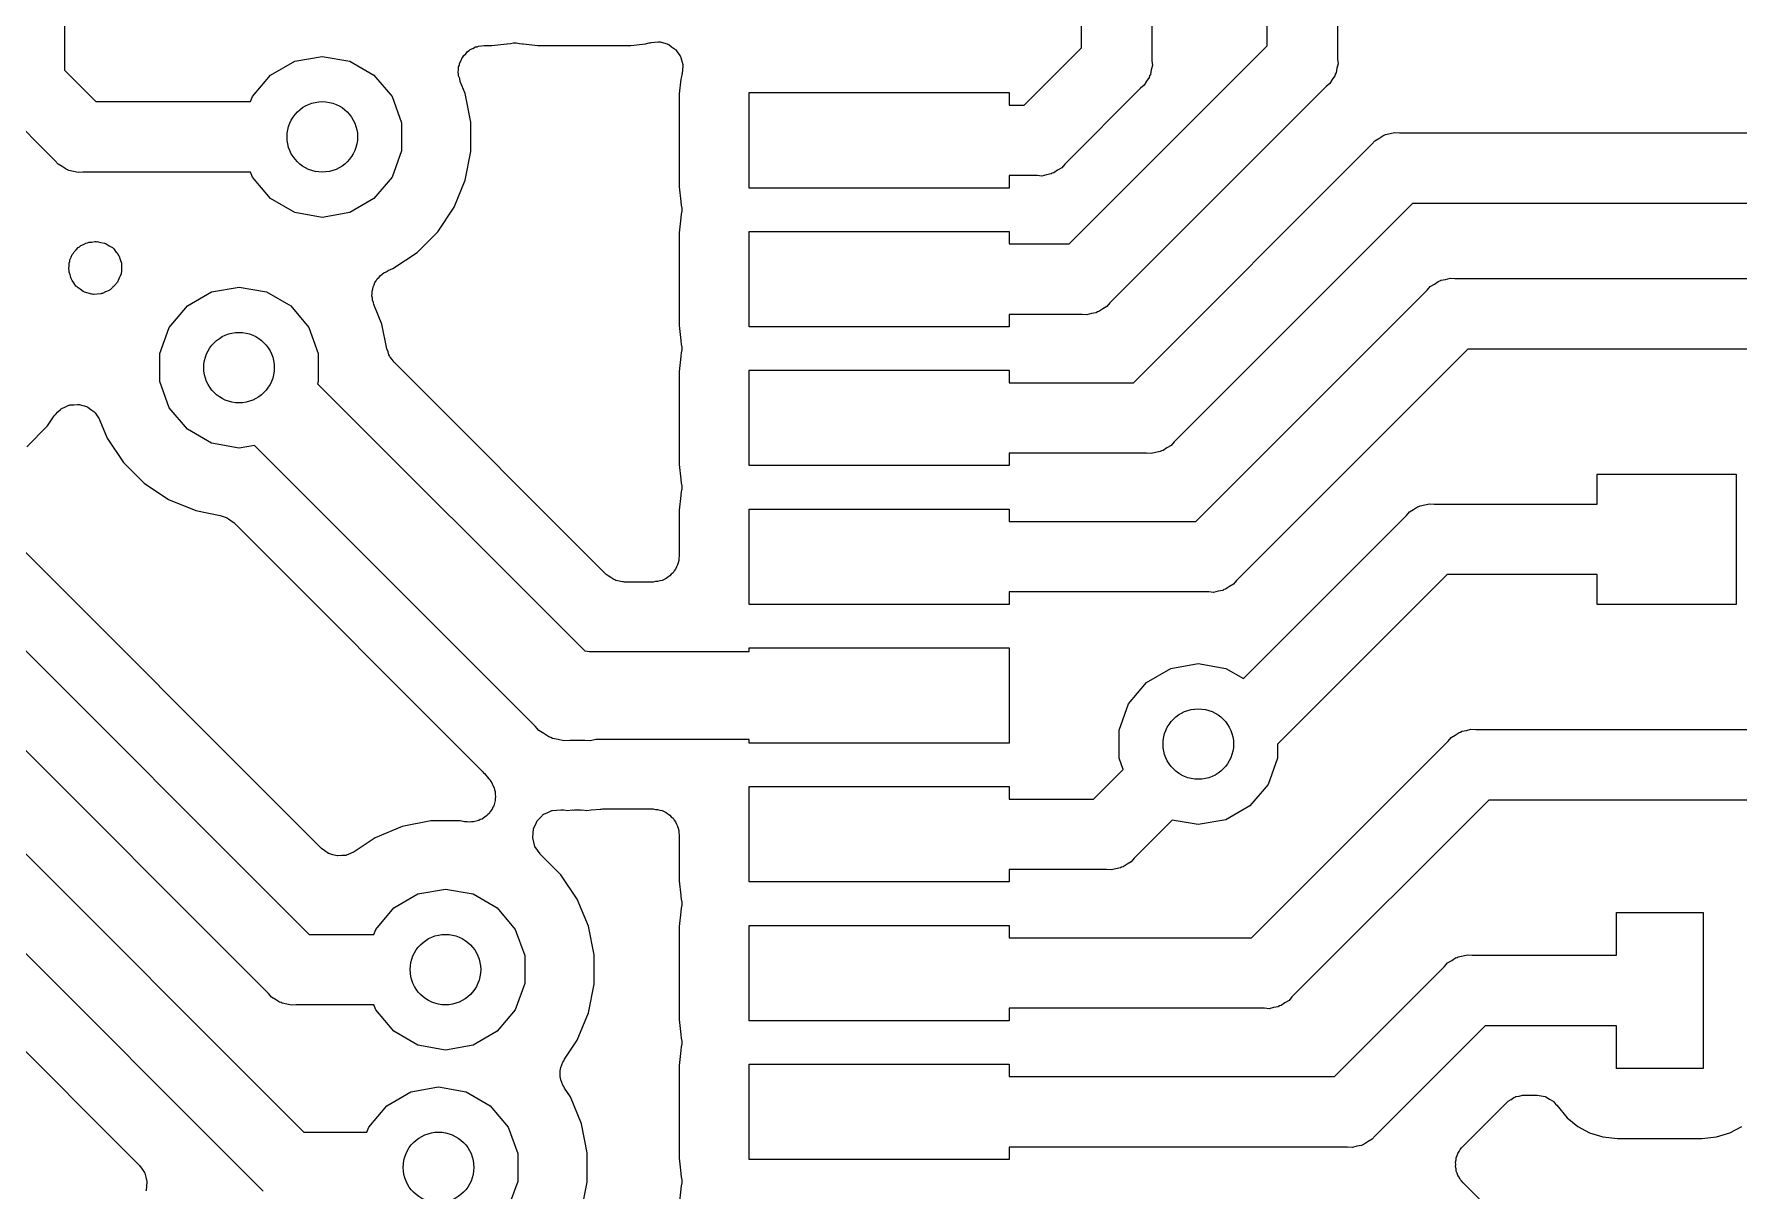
# Model space of a CAD drawing. Extents: x 91 to 190.2, y -113.9 to -59.9.
# Drawn here: x 138.89 to 148.72, y -92.38 to -85.71 of the extents above; entities that cross this region are included whole.
import ezdxf

# ---------------------------------------------------------------- set-up
doc = ezdxf.new("R2010")
doc.units = 0
doc.header["$MEASUREMENT"] = 0
doc.layers.add('BLACK', color=7, linetype='CONTINUOUS')

msp = doc.modelspace()

# ---------------------------------------------------------------- linework, layer by layer
at = {"layer": 'BLACK', "linetype": 'CONTINUOUS'}
for p, q in [((145.997, -85.7758), (145.997, -85.1222)), ((139.063, -85.37), (139.063, -85.9158)), ((146.403, -85.3432), (146.403, -85.8511)), ((144.927, -85.7858), (144.927, -85.6306)), ((145.333, -85.6306), (145.333, -85.8611)), ((141.396, -85.8028), (141.403, -85.7962)), ((141.403, -85.7962), (141.418, -85.7899)), ((141.418, -85.7899), (141.433, -85.7817)), ((141.433, -85.7817), (141.442, -85.78)), ((141.442, -85.78), (141.451, -85.7762)), ((141.451, -85.7762), (141.468, -85.7755)), ((141.468, -85.7755), (141.484, -85.7727)), ((141.484, -85.7727), (141.528, -85.7727)), ((141.528, -85.7727), (141.613, -85.7642)), ((141.613, -85.7642), (141.616, -85.7633)), ((141.616, -85.7633), (141.634, -85.7611)), ((141.634, -85.7611), (141.652, -85.7571)), ((141.652, -85.7571), (141.66, -85.758)), ((141.66, -85.758), (141.668, -85.7571)), ((141.668, -85.7571), (141.686, -85.7611)), ((141.686, -85.7611), (141.704, -85.7633)), ((141.704, -85.7633), (141.707, -85.7642)), ((141.707, -85.7642), (141.792, -85.7727)), ((141.792, -85.7727), (142.328, -85.7727)), ((142.328, -85.7727), (142.413, -85.7642)), ((142.413, -85.7642), (142.435, -85.7576)), ((142.435, -85.7576), (142.44, -85.757)), ((142.44, -85.757), (142.445, -85.755)), ((142.445, -85.755), (142.466, -85.7539)), ((142.466, -85.7539), (142.487, -85.7513)), ((142.487, -85.7513), (142.492, -85.7524)), ((142.492, -85.7524), (142.497, -85.7522)), ((142.497, -85.7522), (142.517, -85.7583)), ((142.517, -85.7583), (142.538, -85.7631)), ((142.538, -85.7631), (142.542, -85.7659)), ((142.542, -85.7659), (142.547, -85.7673)), ((142.547, -85.7673), (142.564, -85.78)), ((142.564, -85.78), (142.581, -85.7916)), ((142.581, -85.7916), (142.584, -85.7956)), ((142.584, -85.7956), (142.588, -85.7986)), ((144.596, -86.1168), (144.927, -85.7858)), ((144.856, -86.9168), (145.997, -85.7758)), ((140.252, -85.9444), (140.391, -85.8637)), ((140.391, -85.8637), (140.55, -85.8357)), ((140.55, -85.8357), (140.709, -85.8637)), ((140.709, -85.8637), (140.848, -85.9444)), ((141.336, -85.8966), (141.34, -85.8873)), ((141.336, -85.913), (141.336, -85.8966)), ((141.34, -85.8873), (141.341, -85.8776)), ((141.341, -85.8776), (141.348, -85.863)), ((141.348, -85.863), (141.354, -85.8477)), ((141.354, -85.8477), (141.36, -85.8401)), ((141.36, -85.8401), (141.365, -85.8313)), ((141.365, -85.8313), (141.377, -85.8203)), ((141.377, -85.8203), (141.387, -85.8078)), ((141.387, -85.8078), (141.396, -85.8028)), ((142.588, -85.7986), (142.6, -85.8163)), ((142.6, -85.8163), (142.613, -85.8333)), ((142.613, -85.8333), (142.614, -85.838)), ((142.614, -85.838), (142.617, -85.8422)), ((142.617, -85.8422), (142.622, -85.8628)), ((142.622, -85.8628), (142.628, -85.8831)), ((142.629, -85.8929), (142.626, -85.914)), ((142.628, -85.8831), (142.628, -85.8881)), ((142.628, -85.8881), (142.629, -85.8929)), ((145.336, -85.888), (145.329, -85.914)), ((145.333, -85.8611), (145.336, -85.888)), ((146.406, -85.878), (146.399, -85.904)), ((146.403, -85.8511), (146.406, -85.878)), ((139.063, -85.9158), (139.244, -86.0968)), ((140.148, -86.0679), (140.252, -85.9444)), ((140.848, -85.9444), (140.952, -86.0679)), ((141.334, -85.9292), (141.336, -85.913)), ((141.336, -85.9388), (141.334, -85.9292)), ((141.336, -85.9487), (141.336, -85.9388)), ((141.342, -85.9641), (141.336, -85.9487)), ((141.345, -85.9801), (141.342, -85.9641)), ((141.374, -86.05), (141.345, -85.9801)), ((142.616, -85.9666), (142.607, -86.0524)), ((142.622, -85.9446), (142.616, -85.9666)), ((142.623, -85.9397), (142.622, -85.9446)), ((142.625, -85.9352), (142.623, -85.9397)), ((142.626, -85.914), (142.625, -85.9352)), ((145.302, -85.9793), (145.288, -86.0026)), ((145.317, -85.9572), (145.302, -85.9793)), ((145.319, -85.9484), (145.317, -85.9572)), ((145.324, -85.9406), (145.319, -85.9484)), ((145.329, -85.914), (145.324, -85.9406)), ((146.358, -85.9926), (146.337, -86.0099)), ((146.372, -85.9693), (146.358, -85.9926)), ((146.387, -85.9472), (146.372, -85.9693)), ((146.389, -85.9384), (146.387, -85.9472)), ((146.394, -85.9306), (146.389, -85.9384)), ((146.399, -85.904), (146.394, -85.9306)), ((140.137, -86.0968), (140.148, -86.0679)), ((140.952, -86.0679), (141.007, -86.2194)), ((141.407, -86.2156), (141.374, -86.05)), ((142.607, -86.0524), (142.607, -86.5876)), ((143.01, -86.595), (143.01, -86.045)), ((143.01, -86.045), (144.51, -86.045)), ((144.51, -86.045), (144.51, -86.1168)), ((145.267, -86.0199), (144.83, -86.4574)), ((146.337, -86.0099), (145.09, -87.2574)), ((145.288, -86.0026), (145.267, -86.0199)), ((139.01, -86.4374), (138.723, -86.15)), ((139.244, -86.0968), (140.137, -86.0968)), ((144.51, -86.1168), (144.596, -86.1168)), ((141.007, -86.2194), (141.007, -86.3806)), ((141.407, -86.3844), (141.407, -86.2156)), ((146.672, -86.2906), (146.679, -86.2861)), ((146.679, -86.2861), (146.706, -86.2814)), ((146.706, -86.2814), (146.732, -86.2745)), ((146.732, -86.2745), (146.759, -86.2768)), ((146.759, -86.2768), (151.506, -86.2768)), ((141.007, -86.3806), (140.952, -86.5321)), ((141.374, -86.55), (141.407, -86.3844)), ((145.226, -87.7168), (146.6, -86.3426)), ((146.6, -86.3426), (146.617, -86.3219)), ((146.617, -86.3219), (146.641, -86.3085)), ((146.641, -86.3085), (146.663, -86.293)), ((146.663, -86.293), (146.672, -86.2906)), ((139.027, -86.4581), (139.01, -86.4374)), ((139.051, -86.4715), (139.027, -86.4581)), ((139.073, -86.487), (139.051, -86.4715)), ((144.813, -86.4781), (144.789, -86.4915)), ((144.83, -86.4574), (144.813, -86.4781)), ((139.082, -86.4894), (139.073, -86.487)), ((139.089, -86.4939), (139.082, -86.4894)), ((139.116, -86.4986), (139.089, -86.4939)), ((139.142, -86.5055), (139.116, -86.4986)), ((139.169, -86.5032), (139.142, -86.5055)), ((140.137, -86.5032), (139.169, -86.5032)), ((140.148, -86.5321), (140.137, -86.5032)), ((140.252, -86.6556), (140.148, -86.5321)), ((140.952, -86.5321), (140.848, -86.6556)), ((141.31, -86.706), (141.374, -86.55)), ((144.671, -86.5232), (144.51, -86.5232)), ((144.51, -86.5232), (144.51, -86.595)), ((144.698, -86.5255), (144.671, -86.5232)), ((144.724, -86.5186), (144.698, -86.5255)), ((144.751, -86.5139), (144.724, -86.5186)), ((144.758, -86.5094), (144.751, -86.5139)), ((144.767, -86.507), (144.758, -86.5094)), ((144.789, -86.4915), (144.767, -86.507)), ((140.391, -86.7363), (140.252, -86.6556)), ((140.848, -86.6556), (140.709, -86.7363)), ((142.607, -86.5876), (142.616, -86.6734)), ((142.616, -86.6734), (142.617, -86.6765)), ((142.617, -86.6765), (142.619, -86.6943)), ((144.51, -86.595), (143.01, -86.595)), ((140.55, -86.7643), (140.391, -86.7363)), ((140.709, -86.7363), (140.55, -86.7643)), ((141.216, -86.8464), (141.31, -86.706)), ((142.616, -86.7666), (142.607, -86.8524)), ((142.617, -86.7635), (142.616, -86.7666)), ((142.619, -86.7457), (142.617, -86.7635)), ((142.619, -86.6943), (142.623, -86.7118)), ((142.623, -86.7282), (142.619, -86.7457)), ((142.623, -86.7118), (142.622, -86.72)), ((142.622, -86.72), (142.623, -86.7282)), ((146.834, -86.6832), (145.46, -88.0574)), ((151.581, -86.6832), (146.834, -86.6832)), ((141.096, -86.9658), (141.216, -86.8464)), ((142.607, -86.8524), (142.607, -87.3876)), ((143.01, -87.395), (143.01, -86.845)), ((143.01, -86.845), (144.51, -86.845)), ((144.51, -86.845), (144.51, -86.9168)), ((139.108, -86.9782), (139.115, -86.9706)), ((139.115, -86.9706), (139.119, -86.9619)), ((139.119, -86.9619), (139.131, -86.9508)), ((139.131, -86.9508), (139.142, -86.9383)), ((139.142, -86.9383), (139.15, -86.9334)), ((139.15, -86.9334), (139.158, -86.9267)), ((139.158, -86.9267), (139.173, -86.9204)), ((139.173, -86.9204), (139.187, -86.9122)), ((139.187, -86.9122), (139.197, -86.9105)), ((139.197, -86.9105), (139.206, -86.9068)), ((139.206, -86.9068), (139.222, -86.906)), ((139.222, -86.906), (139.238, -86.9032)), ((139.238, -86.9032), (139.244, -86.9032)), ((139.244, -86.9032), (139.249, -86.9041)), ((139.249, -86.9041), (139.254, -86.9035)), ((139.254, -86.9035), (139.258, -86.9045)), ((139.258, -86.9045), (139.258, -86.9045)), ((139.258, -86.9045), (139.258, -86.9045)), ((139.258, -86.9045), (139.274, -86.9086)), ((139.274, -86.9086), (139.295, -86.9122)), ((139.295, -86.9122), (139.3, -86.9147)), ((139.3, -86.9147), (139.304, -86.9159)), ((139.304, -86.9159), (139.322, -86.9277)), ((139.322, -86.9277), (139.34, -86.9383)), ((139.34, -86.9383), (139.344, -86.9421)), ((139.344, -86.9421), (139.348, -86.9448)), ((139.348, -86.9448), (139.36, -86.9619)), ((139.36, -86.9619), (139.374, -86.9782)), ((140.956, -87.0596), (141.096, -86.9658)), ((144.51, -86.9168), (144.856, -86.9168)), ((139.088, -87.0597), (139.091, -87.0435)), ((139.091, -87.0694), (139.088, -87.0597)), ((139.091, -87.0272), (139.094, -87.0179)), ((139.091, -87.0435), (139.091, -87.0272)), ((139.091, -87.0792), (139.091, -87.0694)), ((139.094, -87.0179), (139.095, -87.0081)), ((139.095, -87.0081), (139.103, -86.9936)), ((139.103, -86.9936), (139.108, -86.9782)), ((139.374, -86.9782), (139.376, -86.9829)), ((139.376, -86.9829), (139.379, -86.9869)), ((139.379, -86.9869), (139.385, -87.0072)), ((139.385, -87.0072), (139.392, -87.0272)), ((139.392, -87.0272), (139.392, -87.0321)), ((139.392, -87.0321), (139.393, -87.0369)), ((139.393, -87.0369), (139.392, -87.058)), ((139.392, -87.058), (139.392, -87.0792)), ((140.918, -87.078), (140.929, -87.071)), ((140.929, -87.071), (140.956, -87.0596)), ((139.096, -87.0946), (139.091, -87.0792)), ((139.1, -87.1106), (139.096, -87.0946)), ((139.102, -87.116), (139.1, -87.1106)), ((139.105, -87.1201), (139.102, -87.116)), ((139.106, -87.1249), (139.105, -87.1201)), ((139.108, -87.1282), (139.106, -87.1249)), ((139.108, -87.1283), (139.108, -87.1282)), ((139.108, -87.1282), (139.108, -87.1282)), ((139.118, -87.142), (139.108, -87.1283)), ((139.13, -87.1599), (139.118, -87.142)), ((139.134, -87.1629), (139.13, -87.1599)), ((139.137, -87.1669), (139.134, -87.1629)), ((139.154, -87.1787), (139.137, -87.1669)), ((139.34, -87.1686), (139.329, -87.1795)), ((139.343, -87.165), (139.34, -87.1681)), ((139.34, -87.1681), (139.34, -87.1686)), ((139.344, -87.1642), (139.343, -87.165)), ((139.359, -87.1499), (139.344, -87.1642)), ((139.362, -87.1455), (139.359, -87.1499)), ((139.365, -87.1419), (139.362, -87.1455)), ((139.369, -87.1365), (139.365, -87.1419)), ((139.371, -87.132), (139.369, -87.1365)), ((139.374, -87.1282), (139.371, -87.132)), ((139.381, -87.1083), (139.374, -87.1282)), ((139.382, -87.1073), (139.381, -87.1083)), ((139.384, -87.1037), (139.382, -87.1073)), ((139.39, -87.0889), (139.384, -87.1027)), ((139.384, -87.1027), (139.384, -87.1037)), ((139.392, -87.0792), (139.39, -87.0839)), ((139.39, -87.0839), (139.39, -87.0889)), ((139.911, -87.1937), (140.07, -87.1657)), ((140.07, -87.1657), (140.229, -87.1937)), ((140.841, -87.1775), (140.843, -87.1645)), ((140.843, -87.1645), (140.849, -87.1528)), ((140.849, -87.1528), (140.853, -87.1403)), ((140.853, -87.1403), (140.861, -87.1299)), ((140.861, -87.1299), (140.867, -87.1183)), ((140.867, -87.1183), (140.877, -87.1094)), ((140.877, -87.1094), (140.885, -87.099)), ((140.885, -87.099), (140.896, -87.0919)), ((140.896, -87.0919), (140.905, -87.0831)), ((140.905, -87.0831), (140.918, -87.078)), ((146.92, -87.1826), (146.937, -87.1619)), ((146.937, -87.1619), (146.961, -87.1485)), ((146.961, -87.1485), (146.983, -87.133)), ((146.983, -87.133), (146.992, -87.1306)), ((146.992, -87.1306), (146.999, -87.1261)), ((146.999, -87.1261), (147.026, -87.1214)), ((147.026, -87.1214), (147.052, -87.1145)), ((147.052, -87.1145), (147.079, -87.1168)), ((147.079, -87.1168), (151.571, -87.1168)), ((136.754, -87.1766), (140.474, -90.8968)), ((139.171, -87.1916), (139.154, -87.1787)), ((139.176, -87.1931), (139.171, -87.1916)), ((139.18, -87.1959), (139.176, -87.1931)), ((139.201, -87.2009), (139.18, -87.1959)), ((139.221, -87.2073), (139.201, -87.2009)), ((139.226, -87.2071), (139.221, -87.2073)), ((139.231, -87.2082), (139.226, -87.2071)), ((139.252, -87.2059), (139.231, -87.2082)), ((139.273, -87.205), (139.252, -87.2059)), ((139.278, -87.2031), (139.273, -87.205)), ((139.282, -87.2026), (139.278, -87.2031)), ((139.301, -87.1932), (139.282, -87.2026)), ((139.321, -87.1851), (139.301, -87.1932)), ((139.325, -87.1817), (139.321, -87.1851)), ((139.329, -87.1795), (139.325, -87.1817)), ((139.772, -87.2744), (139.911, -87.1937)), ((140.229, -87.1937), (140.368, -87.2744)), ((140.836, -87.2161), (140.838, -87.2031)), ((140.839, -87.2289), (140.836, -87.2161)), ((140.837, -87.19), (140.841, -87.1775)), ((140.838, -87.2031), (140.837, -87.19)), ((140.84, -87.242), (140.839, -87.2289)), ((140.845, -87.2542), (140.84, -87.242)), ((140.847, -87.267), (140.845, -87.2542)), ((140.894, -87.38), (140.847, -87.267)), ((145.09, -87.2574), (145.073, -87.2781)), ((145.586, -88.5168), (146.92, -87.1826)), ((139.668, -87.3979), (139.772, -87.2744)), ((140.368, -87.2744), (140.472, -87.3979)), ((144.931, -87.3232), (144.51, -87.3232)), ((144.51, -87.3232), (144.51, -87.395)), ((144.958, -87.3255), (144.931, -87.3232)), ((144.984, -87.3186), (144.958, -87.3255)), ((145.011, -87.3139), (144.984, -87.3186)), ((145.018, -87.3094), (145.011, -87.3139)), ((145.027, -87.307), (145.018, -87.3094)), ((145.049, -87.2915), (145.027, -87.307)), ((145.073, -87.2781), (145.049, -87.2915)), ((139.613, -87.5494), (139.668, -87.3979)), ((140.472, -87.3979), (140.527, -87.5494)), ((140.922, -87.5218), (140.894, -87.38)), ((142.607, -87.3876), (142.616, -87.4734)), ((144.51, -87.395), (143.01, -87.395)), ((140.24, -91.2374), (136.52, -87.5172)), ((139.613, -87.7106), (139.613, -87.5494)), ((140.527, -87.5494), (140.527, -87.7106)), ((140.929, -87.5386), (140.922, -87.5218)), ((140.934, -87.556), (140.929, -87.5386)), ((140.938, -87.5627), (140.934, -87.556)), ((140.941, -87.5704), (140.938, -87.5627)), ((142.616, -87.5666), (142.607, -87.6524)), ((142.616, -87.4734), (142.617, -87.4765)), ((142.617, -87.5635), (142.616, -87.5666)), ((142.617, -87.4765), (142.619, -87.4943)), ((142.619, -87.5457), (142.617, -87.5635)), ((142.619, -87.4943), (142.623, -87.5118)), ((142.623, -87.5282), (142.619, -87.5457)), ((142.623, -87.5118), (142.622, -87.52)), ((142.622, -87.52), (142.623, -87.5282)), ((147.154, -87.5232), (145.82, -88.8574)), ((151.496, -87.5232), (147.154, -87.5232)), ((140.953, -87.5839), (140.941, -87.5704)), ((140.964, -87.5986), (140.953, -87.5839)), ((142.187, -88.8221), (140.964, -87.5986)), ((142.607, -87.6524), (142.607, -88.1876)), ((143.01, -88.195), (143.01, -87.645)), ((143.01, -87.645), (144.51, -87.645)), ((144.51, -87.645), (144.51, -87.7168)), ((136.146, -87.739), (140.444, -92.0368)), ((139.668, -87.8621), (139.613, -87.7106)), ((140.527, -87.7106), (140.523, -87.7234)), ((140.523, -87.7234), (142.063, -89.2635)), ((144.51, -87.7168), (145.226, -87.7168)), ((139.049, -87.8649), (139.069, -87.8568)), ((139.069, -87.8568), (139.088, -87.8474)), ((139.088, -87.8474), (139.092, -87.8469)), ((139.092, -87.8469), (139.097, -87.845)), ((139.097, -87.845), (139.118, -87.8441)), ((139.118, -87.8441), (139.139, -87.8418)), ((139.139, -87.8418), (139.144, -87.8429)), ((139.144, -87.8429), (139.149, -87.8427)), ((139.149, -87.8427), (139.169, -87.8491)), ((139.169, -87.8491), (139.19, -87.8541)), ((139.19, -87.8541), (139.194, -87.8569)), ((139.194, -87.8569), (139.199, -87.8584)), ((139.199, -87.8584), (139.216, -87.8713)), ((139.772, -87.9856), (139.668, -87.8621)), ((138.966, -87.9664), (139.005, -87.9081)), ((139.005, -87.9081), (139.008, -87.9045)), ((139.008, -87.9045), (139.011, -87.9001)), ((139.011, -87.9001), (139.026, -87.8858)), ((139.026, -87.8858), (139.041, -87.8705)), ((139.041, -87.8705), (139.045, -87.8683)), ((139.045, -87.8683), (139.049, -87.8649)), ((139.216, -87.8713), (139.233, -87.8831)), ((139.233, -87.8831), (139.236, -87.8871)), ((139.236, -87.8871), (139.24, -87.8901)), ((139.24, -87.8901), (139.252, -87.908)), ((139.252, -87.908), (139.264, -87.9251)), ((139.264, -87.9251), (139.265, -87.9299)), ((139.265, -87.9299), (139.268, -87.934)), ((139.268, -87.934), (139.31, -88.036)), ((138.846, -88.0858), (138.966, -87.9664)), ((139.31, -88.036), (139.404, -88.1764)), ((139.911, -88.0663), (139.772, -87.9856)), ((145.46, -88.0574), (145.443, -88.0781)), ((140.21, -92.3774), (135.912, -88.0796)), ((140.07, -88.0943), (139.911, -88.0663)), ((140.159, -88.0785), (140.07, -88.0943)), ((141.778, -89.6968), (140.159, -88.0785)), ((145.301, -88.1232), (144.51, -88.1232)), ((144.51, -88.1232), (144.51, -88.195)), ((145.328, -88.1255), (145.301, -88.1232)), ((145.354, -88.1186), (145.328, -88.1255)), ((145.381, -88.1139), (145.354, -88.1186)), ((145.388, -88.1094), (145.381, -88.1139)), ((145.397, -88.107), (145.388, -88.1094)), ((145.419, -88.0915), (145.397, -88.107)), ((145.443, -88.0781), (145.419, -88.0915)), ((139.404, -88.1764), (139.524, -88.2958)), ((142.607, -88.1876), (142.616, -88.2734)), ((144.51, -88.195), (143.01, -88.195)), ((147.9, -88.4168), (147.9, -88.245)), ((147.9, -88.245), (148.7, -88.245)), ((148.7, -88.245), (148.7, -88.995)), ((139.524, -88.2958), (139.664, -88.3896)), ((142.616, -88.2734), (142.617, -88.2765)), ((142.617, -88.2765), (142.619, -88.2943)), ((142.619, -88.3457), (142.617, -88.3635)), ((142.619, -88.2943), (142.623, -88.3118)), ((142.623, -88.3282), (142.619, -88.3457)), ((142.623, -88.3118), (142.622, -88.32)), ((142.622, -88.32), (142.623, -88.3282)), ((140.545, -90.4017), (138.594, -88.4507)), ((139.664, -88.3896), (139.82, -88.4543)), ((142.616, -88.3666), (142.607, -88.4524)), ((142.617, -88.3635), (142.616, -88.3666)), ((143.01, -88.995), (143.01, -88.445)), ((143.01, -88.445), (144.51, -88.445)), ((144.51, -88.445), (144.51, -88.5168)), ((146.817, -88.4619), (146.841, -88.4485)), ((146.841, -88.4485), (146.863, -88.433)), ((146.863, -88.433), (146.872, -88.4306)), ((146.872, -88.4306), (146.879, -88.4261)), ((146.879, -88.4261), (146.906, -88.4214)), ((146.906, -88.4214), (146.932, -88.4145)), ((146.932, -88.4145), (146.959, -88.4168)), ((146.959, -88.4168), (147.9, -88.4168)), ((139.82, -88.4543), (139.962, -88.4825)), ((139.962, -88.4825), (139.979, -88.489)), ((139.979, -88.489), (139.996, -88.4936)), ((139.996, -88.4936), (140.003, -88.4984)), ((140.003, -88.4984), (140.01, -88.5014)), ((140.01, -88.5014), (140.024, -88.5132)), ((140.024, -88.5132), (140.039, -88.5235)), ((140.039, -88.5235), (141.475, -89.9595)), ((142.607, -88.4524), (142.607, -88.716)), ((144.51, -88.5168), (145.586, -88.5168)), ((145.86, -89.4223), (146.8, -88.4826)), ((146.8, -88.4826), (146.817, -88.4619)), ((142.605, -88.742), (142.601, -88.7544)), ((142.607, -88.716), (142.605, -88.7289)), ((142.605, -88.7289), (142.605, -88.742)), ((142.192, -88.8259), (142.187, -88.8221)), ((142.197, -88.8309), (142.192, -88.8259)), ((142.214, -88.8407), (142.197, -88.8309)), ((142.23, -88.8519), (142.214, -88.8407)), ((142.542, -88.8375), (142.532, -88.8459)), ((142.554, -88.8309), (142.542, -88.8375)), ((142.562, -88.8209), (142.554, -88.8309)), ((142.572, -88.8124), (142.562, -88.8209)), ((142.579, -88.8011), (142.572, -88.8124)), ((142.587, -88.791), (142.579, -88.8011)), ((142.592, -88.7787), (142.587, -88.791)), ((142.598, -88.7673), (142.592, -88.7787)), ((142.601, -88.7544), (142.598, -88.7673)), ((147.034, -88.8232), (146.057, -89.8002)), ((147.9, -88.8232), (147.034, -88.8232)), ((147.9, -88.995), (147.9, -88.8232)), ((142.236, -88.8537), (142.23, -88.8519)), ((142.242, -88.857), (142.236, -88.8537)), ((142.261, -88.8604), (142.242, -88.857)), ((142.28, -88.8654), (142.261, -88.8604)), ((142.287, -88.8649), (142.28, -88.8654)), ((142.293, -88.866), (142.287, -88.8649)), ((142.457, -88.866), (142.293, -88.866)), ((142.47, -88.8637), (142.457, -88.866)), ((142.483, -88.8637), (142.47, -88.8637)), ((142.496, -88.8592), (142.483, -88.8637)), ((142.509, -88.857), (142.496, -88.8592)), ((142.52, -88.8504), (142.509, -88.857)), ((142.532, -88.8459), (142.52, -88.8504)), ((145.661, -88.9232), (144.51, -88.9232)), ((144.51, -88.9232), (144.51, -88.995)), ((145.688, -88.9255), (145.661, -88.9232)), ((145.714, -88.9186), (145.688, -88.9255)), ((145.741, -88.9139), (145.714, -88.9186)), ((145.748, -88.9094), (145.741, -88.9139)), ((145.757, -88.907), (145.748, -88.9094)), ((145.779, -88.8915), (145.757, -88.907)), ((145.803, -88.8781), (145.779, -88.8915)), ((145.82, -88.8574), (145.803, -88.8781)), ((136.246, -88.9791), (139.495, -92.2278)), ((144.51, -88.995), (143.01, -88.995)), ((148.7, -88.995), (147.9, -88.995)), ((142.063, -89.2635), (142.091, -89.266)), ((142.091, -89.266), (143.01, -89.266)), ((143.01, -89.266), (143.01, -89.245)), ((143.01, -89.245), (144.51, -89.245)), ((144.51, -89.245), (144.51, -89.795)), ((145.441, -89.3637), (145.6, -89.3357)), ((145.6, -89.3357), (145.759, -89.3637)), ((145.302, -89.4444), (145.441, -89.3637)), ((145.759, -89.3637), (145.86, -89.4223)), ((145.198, -89.5679), (145.302, -89.4444)), ((145.143, -89.7194), (145.198, -89.5679)), ((141.799, -89.7226), (141.778, -89.6968)), ((141.828, -89.7394), (141.799, -89.7226)), ((145.143, -89.8806), (145.143, -89.7194)), ((147.112, -89.7306), (147.119, -89.7261)), ((147.119, -89.7261), (147.146, -89.7214)), ((147.146, -89.7214), (147.172, -89.7145)), ((147.172, -89.7145), (147.199, -89.7168)), ((147.199, -89.7168), (149.597, -89.7168)), ((141.856, -89.7588), (141.828, -89.7394)), ((141.867, -89.7617), (141.856, -89.7588)), ((141.877, -89.7674), (141.867, -89.7617)), ((141.91, -89.7732), (141.877, -89.7674)), ((141.943, -89.7819), (141.91, -89.7732)), ((141.976, -89.779), (141.943, -89.7819)), ((142.064, -89.779), (141.976, -89.779)), ((142.097, -89.7819), (142.064, -89.779)), ((142.127, -89.774), (142.097, -89.7819)), ((143.01, -89.774), (142.127, -89.774)), ((143.01, -89.795), (143.01, -89.774)), ((144.51, -89.795), (143.01, -89.795)), ((145.906, -90.9168), (147.04, -89.7826)), ((146.057, -89.8002), (146.057, -89.8806)), ((147.04, -89.7826), (147.057, -89.7619)), ((147.057, -89.7619), (147.081, -89.7485)), ((147.081, -89.7485), (147.103, -89.733)), ((147.103, -89.733), (147.112, -89.7306)), ((145.167, -89.946), (145.143, -89.8806)), ((146.057, -89.8806), (146.002, -90.0321)), ((141.475, -89.9595), (141.479, -89.9656)), ((141.479, -89.9656), (141.485, -89.9704)), ((141.485, -89.9704), (141.51, -90.0011)), ((141.51, -90.0011), (141.51, -90.0012)), ((141.51, -90.0012), (141.516, -90.0069)), ((141.516, -90.0069), (141.521, -90.0162)), ((141.521, -90.0162), (141.528, -90.0243)), ((141.528, -90.0243), (141.534, -90.0389)), ((144.996, -90.1168), (145.167, -89.946)), ((141.534, -90.0389), (141.541, -90.0525)), ((141.541, -90.0525), (141.543, -90.0631)), ((141.543, -90.0631), (141.547, -90.0731)), ((141.547, -90.0731), (141.547, -90.0887)), ((141.547, -90.0887), (141.549, -90.104)), ((141.549, -90.104), (141.547, -90.1145)), ((141.547, -90.1145), (141.547, -90.1252)), ((143.01, -90.595), (143.01, -90.045)), ((143.01, -90.045), (144.51, -90.045)), ((144.51, -90.045), (144.51, -90.1168)), ((144.51, -90.1168), (144.996, -90.1168)), ((146.002, -90.0321), (145.898, -90.1556)), ((141.497, -90.2146), (141.483, -90.2225)), ((141.504, -90.2064), (141.497, -90.2146)), ((141.512, -90.1997), (141.504, -90.2064)), ((141.52, -90.1864), (141.512, -90.1997)), ((141.53, -90.1743), (141.52, -90.1864)), ((141.533, -90.1643), (141.53, -90.1743)), ((141.539, -90.1551), (141.533, -90.1643)), ((141.542, -90.1399), (141.539, -90.1551)), ((141.547, -90.1252), (141.542, -90.1399)), ((141.808, -90.2227), (141.826, -90.2048)), ((141.826, -90.2048), (141.827, -90.2045)), ((141.827, -90.2039), (141.85, -90.1935)), ((141.827, -90.2045), (141.827, -90.2039)), ((141.85, -90.1935), (141.873, -90.1828)), ((141.873, -90.1828), (141.874, -90.1827)), ((141.874, -90.1827), (141.875, -90.1824)), ((141.875, -90.1824), (141.9, -90.1804)), ((141.9, -90.1804), (141.925, -90.1782)), ((141.925, -90.1782), (141.926, -90.1785)), ((141.926, -90.1785), (141.927, -90.1784)), ((141.927, -90.1784), (141.94, -90.1797)), ((141.94, -90.1797), (141.94, -90.1797)), ((141.94, -90.1797), (141.965, -90.1822)), ((141.965, -90.1822), (141.99, -90.1797)), ((141.99, -90.1797), (141.997, -90.1803)), ((141.997, -90.1803), (142.004, -90.179)), ((142.004, -90.179), (142.036, -90.179)), ((142.036, -90.179), (142.043, -90.1803)), ((142.043, -90.1803), (142.05, -90.1797)), ((142.05, -90.1797), (142.075, -90.1822)), ((142.075, -90.1822), (142.1, -90.1797)), ((142.1, -90.1797), (142.151, -90.1747)), ((142.1, -90.1797), (142.1, -90.1797)), ((142.1, -90.1797), (142.1, -90.1797)), ((142.151, -90.1747), (142.158, -90.1753)), ((142.158, -90.1753), (142.165, -90.174)), ((142.165, -90.174), (142.457, -90.174)), ((142.457, -90.174), (142.47, -90.1763)), ((142.47, -90.1763), (142.483, -90.1763)), ((142.483, -90.1763), (142.496, -90.1808)), ((142.496, -90.1808), (142.509, -90.183)), ((142.509, -90.183), (142.52, -90.1896)), ((142.52, -90.1896), (142.532, -90.1941)), ((142.532, -90.1941), (142.542, -90.2025)), ((142.542, -90.2025), (142.554, -90.2091)), ((142.554, -90.2091), (142.562, -90.2191)), ((142.562, -90.2191), (142.572, -90.2276)), ((145.898, -90.1556), (145.759, -90.2363)), ((147.274, -90.1232), (146.14, -91.2574)), ((149.793, -90.1232), (147.274, -90.1232)), ((141.01, -90.2757), (140.854, -90.3404)), ((141.176, -90.2428), (141.01, -90.2757)), ((141.344, -90.2428), (141.176, -90.2428)), ((141.37, -90.2479), (141.344, -90.2428)), ((141.386, -90.2482), (141.37, -90.2479)), ((141.401, -90.2507), (141.386, -90.2482)), ((141.411, -90.2488), (141.401, -90.2507)), ((141.422, -90.249), (141.411, -90.2488)), ((141.437, -90.244), (141.422, -90.249)), ((141.452, -90.2411), (141.437, -90.244)), ((141.461, -90.2357), (141.452, -90.2411)), ((141.471, -90.2323), (141.461, -90.2357)), ((141.483, -90.2225), (141.471, -90.2323)), ((141.763, -90.3391), (141.765, -90.314)), ((141.765, -90.314), (141.767, -90.2889)), ((141.767, -90.2889), (141.768, -90.2881)), ((141.768, -90.2873), (141.779, -90.2646)), ((141.768, -90.2881), (141.768, -90.2873)), ((141.779, -90.2646), (141.789, -90.2416)), ((141.789, -90.2416), (141.79, -90.2411)), ((141.79, -90.2403), (141.808, -90.2227)), ((141.79, -90.2411), (141.79, -90.2403)), ((142.572, -90.2276), (142.579, -90.2389)), ((142.579, -90.2389), (142.587, -90.249)), ((142.587, -90.249), (142.592, -90.2613)), ((142.592, -90.2613), (142.598, -90.2727)), ((142.598, -90.2727), (142.601, -90.2856)), ((142.601, -90.2856), (142.605, -90.298)), ((142.605, -90.298), (142.605, -90.3111)), ((142.605, -90.3111), (142.607, -90.324)), ((145.45, -90.2377), (145.23, -90.4574)), ((145.6, -90.2643), (145.45, -90.2377)), ((145.759, -90.2363), (145.6, -90.2643)), ((140.565, -90.4158), (140.545, -90.4017)), ((140.585, -90.4302), (140.565, -90.4158)), ((140.854, -90.3404), (140.734, -90.4204)), ((141.763, -90.3399), (141.763, -90.3391)), ((141.763, -90.3408), (141.763, -90.3399)), ((141.769, -90.3651), (141.763, -90.3408)), ((141.775, -90.3896), (141.769, -90.3651)), ((141.776, -90.3903), (141.775, -90.3896)), ((141.776, -90.3911), (141.776, -90.3903)), ((141.791, -90.4117), (141.776, -90.3911)), ((141.805, -90.4326), (141.791, -90.4117)), ((142.607, -90.324), (142.607, -90.5876)), ((140.586, -90.4307), (140.585, -90.4302)), ((140.587, -90.4316), (140.586, -90.4307)), ((140.611, -90.4379), (140.587, -90.4316)), ((140.635, -90.4448), (140.611, -90.4379)), ((140.636, -90.4447), (140.635, -90.4448)), ((140.638, -90.4451), (140.636, -90.4447)), ((140.662, -90.443), (140.638, -90.4451)), ((140.687, -90.4414), (140.662, -90.443)), ((140.688, -90.4407), (140.687, -90.4414)), ((140.69, -90.4406), (140.688, -90.4407)), ((140.712, -90.4302), (140.69, -90.4406)), ((140.734, -90.4204), (140.712, -90.4302)), ((141.806, -90.4331), (141.805, -90.4326)), ((141.806, -90.4337), (141.806, -90.4331)), ((141.926, -90.5536), (141.806, -90.4337)), ((145.151, -90.5139), (145.124, -90.5186)), ((145.158, -90.5094), (145.151, -90.5139)), ((145.167, -90.507), (145.158, -90.5094)), ((145.189, -90.4915), (145.167, -90.507)), ((145.213, -90.4781), (145.189, -90.4915)), ((145.23, -90.4574), (145.213, -90.4781)), ((142.02, -90.694), (141.926, -90.5536)), ((142.607, -90.5876), (142.616, -90.6734)), ((144.51, -90.595), (143.01, -90.595)), ((145.071, -90.5232), (144.51, -90.5232)), ((144.51, -90.5232), (144.51, -90.595)), ((145.098, -90.5255), (145.071, -90.5232)), ((145.124, -90.5186), (145.098, -90.5255)), ((140.962, -90.7444), (141.101, -90.6637)), ((141.101, -90.6637), (141.26, -90.6357)), ((141.26, -90.6357), (141.419, -90.6637)), ((141.419, -90.6637), (141.558, -90.7444)), ((142.084, -90.85), (142.02, -90.694)), ((142.616, -90.6734), (142.617, -90.6765)), ((142.617, -90.6765), (142.619, -90.6943)), ((142.619, -90.6943), (142.623, -90.7118)), ((142.623, -90.7118), (142.622, -90.72)), ((140.858, -90.8679), (140.962, -90.7444)), ((141.558, -90.7444), (141.662, -90.8679)), ((142.616, -90.7666), (142.607, -90.8524)), ((142.617, -90.7635), (142.616, -90.7666)), ((142.619, -90.7457), (142.617, -90.7635)), ((142.623, -90.7282), (142.619, -90.7457)), ((142.622, -90.72), (142.623, -90.7282)), ((148.01, -91.0168), (148.01, -90.77)), ((148.01, -90.77), (148.51, -90.77)), ((148.51, -90.77), (148.51, -91.67)), ((140.474, -90.8968), (140.847, -90.8968)), ((140.847, -90.8968), (140.858, -90.8679)), ((141.662, -90.8679), (141.717, -91.0194)), ((142.117, -91.0156), (142.084, -90.85)), ((142.607, -90.8524), (142.607, -91.3876)), ((143.01, -91.395), (143.01, -90.845)), ((143.01, -90.845), (144.51, -90.845)), ((144.51, -90.845), (144.51, -90.9168)), ((144.51, -90.9168), (145.906, -90.9168)), ((141.717, -91.0194), (141.717, -91.1806)), ((142.117, -91.1844), (142.117, -91.0156)), ((146.386, -91.7168), (147.02, -91.0826)), ((147.02, -91.0826), (147.037, -91.0619)), ((147.037, -91.0619), (147.061, -91.0485)), ((147.061, -91.0485), (147.083, -91.033)), ((147.083, -91.033), (147.092, -91.0306)), ((147.092, -91.0306), (147.099, -91.0261)), ((147.099, -91.0261), (147.126, -91.0214)), ((147.126, -91.0214), (147.152, -91.0145)), ((147.152, -91.0145), (147.179, -91.0168)), ((147.179, -91.0168), (148.01, -91.0168)), ((141.717, -91.1806), (141.662, -91.3321)), ((142.084, -91.35), (142.117, -91.1844)), ((140.257, -91.2581), (140.24, -91.2374)), ((140.281, -91.2715), (140.257, -91.2581)), ((140.303, -91.287), (140.281, -91.2715)), ((140.312, -91.2893), (140.303, -91.287)), ((140.319, -91.2939), (140.312, -91.2893)), ((140.346, -91.2986), (140.319, -91.2939)), ((140.372, -91.3055), (140.346, -91.2986)), ((146.099, -91.2915), (146.077, -91.307)), ((146.123, -91.2781), (146.099, -91.2915)), ((146.14, -91.2574), (146.123, -91.2781)), ((140.399, -91.3032), (140.372, -91.3055)), ((140.847, -91.3032), (140.399, -91.3032)), ((140.858, -91.3321), (140.847, -91.3032)), ((140.962, -91.4556), (140.858, -91.3321)), ((141.662, -91.3321), (141.558, -91.4556)), ((142.02, -91.506), (142.084, -91.35)), ((142.607, -91.3876), (142.616, -91.4734)), ((144.51, -91.395), (143.01, -91.395)), ((145.981, -91.3232), (144.51, -91.3232)), ((144.51, -91.3232), (144.51, -91.395)), ((146.008, -91.3255), (145.981, -91.3232)), ((146.034, -91.3186), (146.008, -91.3255)), ((146.061, -91.3139), (146.034, -91.3186)), ((146.068, -91.3094), (146.061, -91.3139)), ((146.077, -91.307), (146.068, -91.3094)), ((141.101, -91.5363), (140.962, -91.4556)), ((141.558, -91.4556), (141.419, -91.5363)), ((142.616, -91.4734), (142.617, -91.4765)), ((142.617, -91.4765), (142.619, -91.4943)), ((142.619, -91.4943), (142.623, -91.5118)), ((147.254, -91.4232), (146.62, -92.0574)), ((148.01, -91.4232), (147.254, -91.4232)), ((148.01, -91.67), (148.01, -91.4232)), ((141.26, -91.5643), (141.101, -91.5363)), ((141.419, -91.5363), (141.26, -91.5643)), ((141.946, -91.6166), (142.02, -91.506)), ((142.616, -91.5666), (142.607, -91.6524)), ((142.617, -91.5635), (142.616, -91.5666)), ((142.619, -91.5457), (142.617, -91.5635)), ((142.623, -91.5282), (142.619, -91.5457)), ((142.623, -91.5118), (142.622, -91.52)), ((142.622, -91.52), (142.623, -91.5282)), ((141.921, -91.6836), (141.924, -91.6741)), ((141.922, -91.6999), (141.921, -91.6836)), ((141.924, -91.6741), (141.925, -91.6643)), ((141.925, -91.6643), (141.931, -91.6493)), ((141.931, -91.6493), (141.936, -91.6336)), ((141.936, -91.6336), (141.942, -91.6256)), ((141.942, -91.6256), (141.946, -91.6166)), ((142.607, -91.6524), (142.607, -92.1876)), ((143.01, -92.195), (143.01, -91.645)), ((143.01, -91.645), (144.51, -91.645)), ((144.51, -91.645), (144.51, -91.7168)), ((148.51, -91.67), (148.01, -91.67)), ((141.061, -91.8037), (141.22, -91.7757)), ((141.22, -91.7757), (141.379, -91.8037)), ((141.921, -91.7163), (141.922, -91.6999)), ((141.924, -91.7257), (141.921, -91.7163)), ((141.925, -91.7356), (141.924, -91.7257)), ((141.931, -91.7506), (141.925, -91.7356)), ((141.936, -91.7663), (141.931, -91.7506)), ((141.942, -91.7742), (141.936, -91.7663)), ((141.946, -91.7833), (141.942, -91.7742)), ((141.98, -91.834), (141.946, -91.7833)), ((144.51, -91.7168), (146.386, -91.7168)), ((140.818, -92.0079), (140.922, -91.8844)), ((140.922, -91.8844), (141.061, -91.8037)), ((141.379, -91.8037), (141.518, -91.8844)), ((141.518, -91.8844), (141.622, -92.0079)), ((142.044, -91.99), (141.98, -91.834)), ((147.126, -92.1171), (147.376, -91.8671)), ((147.376, -91.8671), (147.381, -91.8633)), ((147.381, -91.8633), (147.386, -91.8583)), ((147.386, -91.8583), (147.403, -91.8485)), ((147.403, -91.8485), (147.419, -91.8373)), ((147.419, -91.8373), (147.425, -91.8355)), ((147.425, -91.8355), (147.431, -91.8322)), ((147.431, -91.8322), (147.45, -91.8288)), ((147.45, -91.8288), (147.469, -91.8238)), ((147.469, -91.8238), (147.475, -91.8243)), ((147.475, -91.8243), (147.482, -91.8232)), ((147.482, -91.8232), (147.548, -91.8232)), ((147.548, -91.8232), (147.551, -91.8236)), ((147.551, -91.8236), (147.553, -91.8233)), ((147.553, -91.8233), (147.576, -91.8281)), ((147.576, -91.8281), (147.6, -91.8322)), ((147.6, -91.8322), (147.602, -91.8335)), ((147.602, -91.8335), (147.604, -91.834)), ((147.604, -91.834), (147.624, -91.8465)), ((147.624, -91.8465), (147.645, -91.8583)), ((147.645, -91.8583), (147.646, -91.8602)), ((147.646, -91.8602), (147.649, -91.8615)), ((147.649, -91.8615), (147.661, -91.8769)), ((147.661, -91.8769), (147.666, -91.8819)), ((147.666, -91.8819), (147.726, -91.9542)), ((142.077, -92.1556), (142.044, -91.99)), ((147.726, -91.9542), (147.787, -92.0042)), ((140.444, -92.0368), (140.807, -92.0368)), ((140.807, -92.0368), (140.818, -92.0079)), ((141.622, -92.0079), (141.677, -92.1594)), ((146.603, -92.0781), (146.579, -92.0915)), ((146.62, -92.0574), (146.603, -92.0781)), ((147.787, -92.0042), (147.856, -92.0413)), ((147.856, -92.0413), (147.932, -92.0642)), ((147.932, -92.0642), (148.017, -92.0727)), ((148.017, -92.0727), (148.503, -92.0727)), ((148.503, -92.0727), (148.588, -92.0642)), ((148.588, -92.0642), (148.664, -92.0413)), ((148.664, -92.0413), (148.733, -92.0042)), ((141.677, -92.1594), (141.677, -92.3206)), ((142.077, -92.3244), (142.077, -92.1556)), ((146.461, -92.1232), (144.51, -92.1232)), ((144.51, -92.1232), (144.51, -92.195)), ((146.488, -92.1255), (146.461, -92.1232)), ((146.514, -92.1186), (146.488, -92.1255)), ((146.541, -92.1139), (146.514, -92.1186)), ((146.548, -92.1094), (146.541, -92.1139)), ((146.557, -92.107), (146.548, -92.1094)), ((146.579, -92.0915), (146.557, -92.107)), ((147.086, -92.1975), (147.087, -92.1844)), ((147.087, -92.1844), (147.093, -92.1725)), ((147.093, -92.1725), (147.096, -92.1598)), ((147.096, -92.1598), (147.104, -92.1491)), ((147.104, -92.1491), (147.109, -92.1372)), ((147.109, -92.1372), (147.118, -92.1279)), ((147.118, -92.1279), (147.126, -92.1171)), ((139.495, -92.2278), (139.496, -92.2291)), ((139.496, -92.2291), (139.497, -92.2301)), ((139.497, -92.2301), (139.511, -92.2504)), ((139.511, -92.2504), (139.525, -92.2704)), ((139.525, -92.2704), (139.525, -92.272)), ((139.525, -92.272), (139.526, -92.2734)), ((139.526, -92.2734), (139.532, -92.2972)), ((142.607, -92.1876), (142.616, -92.2734)), ((142.616, -92.2734), (142.617, -92.2765)), ((142.617, -92.2765), (142.619, -92.2943)), ((144.51, -92.195), (143.01, -92.195)), ((147.083, -92.2101), (147.086, -92.1975)), ((147.084, -92.2232), (147.083, -92.2101)), ((147.083, -92.2363), (147.084, -92.2232)), ((147.086, -92.2489), (147.083, -92.2363)), ((147.087, -92.262), (147.086, -92.2489)), ((147.093, -92.2739), (147.087, -92.262)), ((147.096, -92.2866), (147.093, -92.2739)), ((139.532, -92.2972), (139.538, -92.3208)), ((139.534, -92.3727), (139.533, -92.3742)), ((139.533, -92.3742), (139.533, -92.3758)), ((139.536, -92.3483), (139.534, -92.3727)), ((139.538, -92.324), (139.536, -92.3483)), ((139.538, -92.3208), (139.538, -92.3224)), ((139.538, -92.3224), (139.538, -92.324)), ((141.677, -92.3206), (141.622, -92.4721)), ((142.044, -92.49), (142.077, -92.3244)), ((142.616, -92.3666), (142.607, -92.4524)), ((142.617, -92.3635), (142.616, -92.3666)), ((142.619, -92.3457), (142.617, -92.3635)), ((142.619, -92.2943), (142.623, -92.3118)), ((142.623, -92.3282), (142.619, -92.3457)), ((142.623, -92.3118), (142.622, -92.32)), ((142.622, -92.32), (142.623, -92.3282)), ((147.104, -92.2973), (147.096, -92.2866)), ((147.109, -92.3092), (147.104, -92.2973)), ((147.118, -92.3185), (147.109, -92.3092)), ((147.126, -92.3293), (147.118, -92.3185)), ((147.746, -92.9493), (147.126, -92.3293))]:
    msp.add_line(p, q, dxfattribs=at)
at = {"layer": 'BLACK'}
for centre in [(140.55, -86.3), (140.07, -87.63), (145.6, -89.8), (141.26, -91.1), (141.22, -92.24)]:
    msp.add_circle(centre, 0.2032, dxfattribs=at)

doc.saveas('drawing.dxf')
